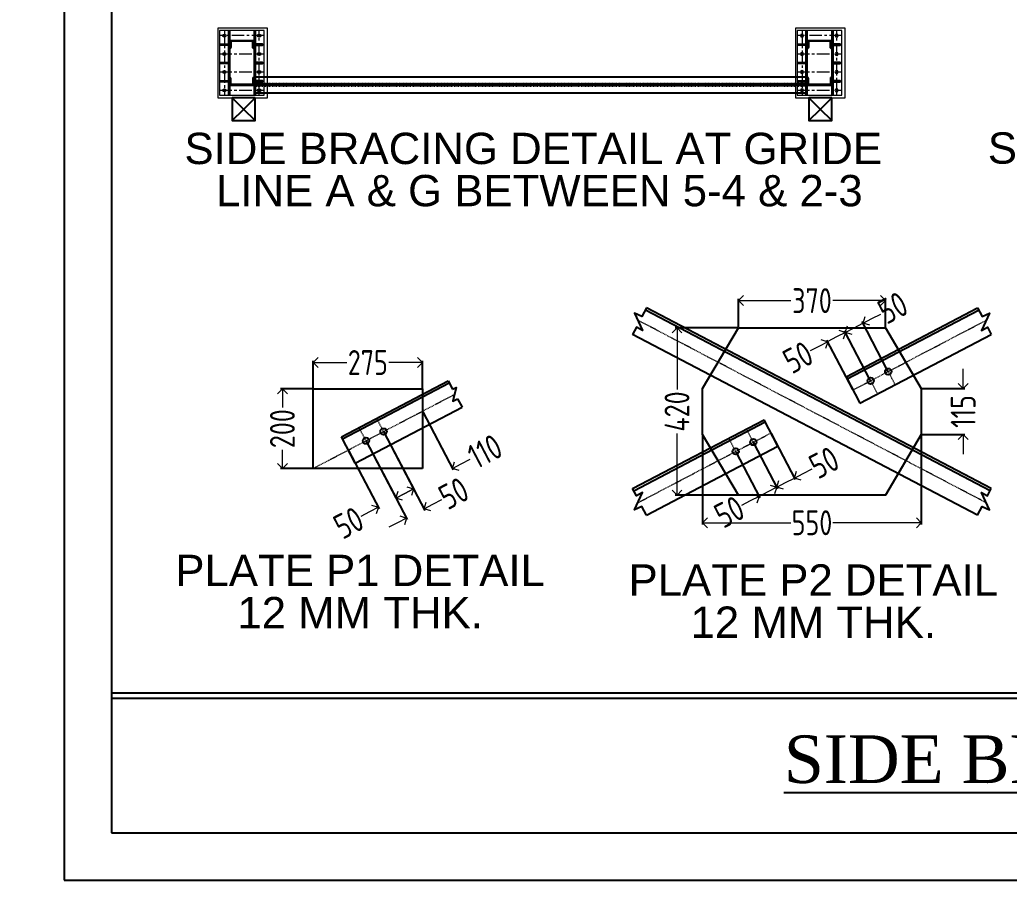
# Model space of a CAD drawing. Header units: millimetres. Extents: x 3470347 to 5996549, y -3470518 to 17149644.
# Drawn here: x 4722087 to 4732038, y 6601107 to 6609758 of the extents above; entities that cross this region are included whole.
import ezdxf
from ezdxf.enums import TextEntityAlignment as Align

# ---------------------------------------------------------------- set-up
doc = ezdxf.new("R2010")
doc.units = ezdxf.units.MM
doc.header["$MEASUREMENT"] = 0
doc.header["$PDMODE"] = 35
doc.header["$PDSIZE"] = -5
for name, pattern in [('CENTERX2', [4, 2.5, -0.5, 0.5, -0.5]), ('DASHED2', [0.375, 0.25, -0.125]), ('HIDDEN', [0.375, 0.25, -0.125])]:
    doc.linetypes.add(name, pattern=pattern)
doc.layers.get('0').update_dxf_attribs({"linetype": 'CONTINUOUS', "lineweight": 25})
doc.layers.get('DEFPOINTS').update_dxf_attribs({"linetype": 'CONTINUOUS', "lineweight": 25})
for name, color, linetype, lineweight in [('GB', 2, 'CONTINUOUS', 20), ('padestial', 5, 'CONTINUOUS', 20), ('rDIMension', 1, 'CONTINUOUS', 18), ('rPCC DASH', 9, 'HIDDEN', 15), ('rRCC 1', 3, 'CONTINUOUS', 25), ('rRCC 2', 40, 'CONTINUOUS', 15), ('SHEET', 7, 'CONTINUOUS', 15)]:
    doc.layers.add(name, color=color, linetype=linetype, lineweight=lineweight)
doc.layers.add('lintel', color=2, linetype='CONTINUOUS')
doc.styles.add('Arial', font='arial.ttf', dxfattribs={"height": 0.2})
doc.styles.add('DIM', font='geniso.shx', dxfattribs={"width": 0.85})
doc.styles.add('PDF Arial', font='arial.ttf')
doc.styles.add('TEXT3', font='geniso.shx')
doc.dimstyles.new('ST-25', dxfattribs={"dimscale": 100, "dimtxt": 2.5, "dimasz": 2, "dimexe": 0.18, "dimexo": 0.0625, "dimgap": 0.2, "dimtad": 0, "dimdec": 0, "dimlfac": 0.25, "dimzin": 0, "dimdsep": 46, "dimtxsty": 'DIM', "dimblk": 'OPEN90', "dimcen": 0.09, "dimclrd": 256, "dimclrt": 7, "dimadec": 0, "dimazin": 0, "dimtfac": 1, "dimtdec": 0, "dimtofl": 0, "dimtmove": 0, "dimatfit": 3, "dimldrblk": 'OPEN90', "dimfxl": 1, "dimtolj": 1, "dimtzin": 0, "dimlwd": -1, "dimarcsym": 0})

# ---------------------------------------------------------------- blocks, each defined once
blk = doc.blocks.new('BP1111')
at = {"transparency": 33554559}
h = blk.add_hatch(color=1, dxfattribs=at)
h.dxf.hatch_style = 1
h.paths.add_polyline_path([(4745403, 6853192.3), (4745403, 6852942.3), (4745483, 6852942.3), (4745483, 6852946.4, 0.414214), (4745473, 6852956.4), (4745420.1, 6852956.4, -0.414214), (4745410.1, 6852966.4), (4745410.1, 6853168.2, -0.414214), (4745420.1, 6853178.2), (4745473, 6853178.2, 0.414214), (4745483, 6853188.2), (4745483, 6853192.3)])
h = blk.add_hatch(color=1, dxfattribs=at)
h.dxf.hatch_style = 1
h.paths.add_polyline_path([(4745853, 6853192.3), (4745853, 6852942.3), (4745773, 6852942.3), (4745773, 6852946.4, -0.414214), (4745783, 6852956.4), (4745835.9, 6852956.4, 0.414214), (4745845.9, 6852966.4), (4745845.9, 6853168.2, 0.414214), (4745835.9, 6853178.2), (4745783, 6853178.2, -0.414214), (4745773, 6853188.2), (4745773, 6853192.3)])
at = {"color": 4}
for points in [[(4745438, 6853202.3), (4745438, 6853277.3), (4745448, 6853277.3), (4745448, 6853202.3)], [(4745623, 6853202.3), (4745623, 6853277.3), (4745633, 6853277.3), (4745633, 6853202.3)], [(4745806.3, 6853202.3), (4745806.3, 6853277.3), (4745816.3, 6853277.3), (4745816.3, 6853202.3)], [(4745438, 6852932.3), (4745438, 6852857.3), (4745448, 6852857.3), (4745448, 6852932.3)], [(4745623, 6852932.3), (4745623, 6852857.3), (4745633, 6852857.3), (4745633, 6852932.3)], [(4745806.3, 6852932.3), (4745806.3, 6852857.3), (4745816.3, 6852857.3), (4745816.3, 6852932.3)]]:
    blk.add_lwpolyline(points, close=True, dxfattribs=at)
for points in [[(4745953, 6853202.3), (4745303, 6853202.3)], [(4745953, 6853192.3), (4745303, 6853192.3)], [(4745953, 6852942.3), (4745303, 6852942.3)], [(4745953, 6852932.3), (4745303, 6852932.3)]]:
    blk.add_lwpolyline(points, dxfattribs=at)
at = {"color": 1}
for points in [[(4745483, 6853192.3), (4745483, 6853188.2, -0.414214), (4745473, 6853178.2), (4745420.1, 6853178.2, 0.414214), (4745410.1, 6853168.2), (4745410.1, 6852966.4, 0.414214), (4745420.1, 6852956.4), (4745473, 6852956.4, -0.414214), (4745483, 6852946.4), (4745483, 6852942.3), (4745403, 6852942.3), (4745403, 6853192.3)], [(4745773, 6853192.3), (4745773, 6853188.2, 0.414214), (4745783, 6853178.2), (4745835.9, 6853178.2, -0.414214), (4745845.9, 6853168.2), (4745845.9, 6852966.4, -0.414214), (4745835.9, 6852956.4), (4745783, 6852956.4, 0.414214), (4745773, 6852946.4), (4745773, 6852942.3), (4745853, 6852942.3), (4745853, 6853192.3)]]:
    blk.add_lwpolyline(points, format="xyb", close=True, dxfattribs=at)
at = {"color": 2}
for centre in [(4745353, 6853242.3), (4745538.3, 6853242.3), (4745718.1, 6853242.3), (4745903, 6853242.3), (4745353, 6852892.3), (4745538.3, 6852892.3), (4745718.1, 6852892.3), (4745903, 6852892.3)]:
    blk.add_circle(centre, 12, dxfattribs=at)
at = {"layer": 'GB', "color": 8, "linetype": 'CENTERX2', "ltscale": 50}
for p, q in [((4745353, 6852842.3), (4745353, 6853292.3)), ((4745538.3, 6852842.3), (4745538.3, 6853292.3)), ((4745718.1, 6852842.3), (4745718.1, 6853292.3)), ((4745903, 6853292.3), (4745903, 6852842.3)), ((4745303, 6853242.3), (4745953, 6853242.3)), ((4745953, 6852892.3), (4745303, 6852892.3))]:
    blk.add_line(p, q, dxfattribs=at)
at = {"layer": 'GB', "color": 5}
blk.add_lwpolyline([(4745953, 6853292.3), (4745953, 6852842.3), (4745303, 6852842.3), (4745303, 6853292.3)], close=True, dxfattribs=at)
blk = doc.blocks.new('_Open90')
at = {"color": 0, "linetype": 'ByBlock', "lineweight": -2}
for p, q in [((0, 0), (-1, 0)), ((-0.5, 0.5), (0, 0)), ((0, 0), (-0.5, -0.5))]:
    blk.add_line(p, q, dxfattribs=at)
blk = doc.blocks.new('*D1816')
at = {"layer": 'DEFPOINTS', "color": 0}
for p in [(4726137.1, 6606312.3), (4725037.1, 6606047.2), (4726137.1, 6606047.2)]:
    blk.add_point(p, dxfattribs=at)
at = {"layer": 'rDIMension', "color": 0, "lineweight": -2}
for p, q in [((4725037.1, 6606053.4), (4725037.1, 6606330.3)), ((4726137.1, 6606053.4), (4726137.1, 6606330.3))]:
    blk.add_line(p, q, dxfattribs=at)
at = {"layer": 'rDIMension'}
for p, q in [((4725137.1, 6606312.3), (4725375.9, 6606312.3)), ((4726037.1, 6606312.3), (4725798.4, 6606312.3))]:
    blk.add_line(p, q, dxfattribs=at)
at = {"layer": 'rDIMension', "xscale": 100, "yscale": 100, "zscale": 100, "rotation": 180}
blk.add_blockref('_Open90', (4725037.1, 6606312.3), dxfattribs=at)
at = {"layer": 'rDIMension', "xscale": 100, "yscale": 100, "zscale": 100}
blk.add_blockref('_Open90', (4726137.1, 6606312.3), dxfattribs=at)
at = {"layer": 'rDIMension', "color": 7, "insert": (4725587.1, 6606312.3), "char_height": 250, "attachment_point": 5, "style": 'DIM'}
blk.add_mtext('\\A1;275', dxfattribs=at)
blk = doc.blocks.new('*D1817')
at = {"layer": 'DEFPOINTS', "color": 0}
for p in [(4725037.1, 6606047.2), (4724728, 6605247.2), (4725037.1, 6605247.2)]:
    blk.add_point(p, dxfattribs=at)
at = {"layer": 'rDIMension', "color": 0, "lineweight": -2}
for p, q in [((4725030.9, 6606047.2), (4724710, 6606047.2)), ((4725030.9, 6605247.2), (4724710, 6605247.2))]:
    blk.add_line(p, q, dxfattribs=at)
at = {"layer": 'rDIMension'}
for p, q in [((4724728, 6605947.2), (4724728, 6605858.5)), ((4724728, 6605347.2), (4724728, 6605435.8))]:
    blk.add_line(p, q, dxfattribs=at)
at = {"layer": 'rDIMension', "xscale": 100, "yscale": 100, "zscale": 100}
for p, rotation in [((4724728, 6606047.2), 90), ((4724728, 6605247.2), 270)]:
    blk.add_blockref('_Open90', p, dxfattribs=dict(at, rotation=rotation))
at = {"layer": 'rDIMension', "color": 7, "insert": (4724728, 6605647.2), "char_height": 250, "attachment_point": 5, "rotation": 90, "style": 'DIM'}
blk.add_mtext('\\A1;200', dxfattribs=at)
blk = doc.blocks.new('*D1818')
at = {"layer": 'DEFPOINTS', "color": 0}
for p in [(4725568.6, 6605525.6), (4725391.4, 6605432.8), (4725692.9, 6604857.2)]:
    blk.add_point(p, dxfattribs=at)
at = {"layer": 'rDIMension', "color": 0, "lineweight": -2}
for p, q in [((4725571.5, 6605520), (4725878.4, 6604934.1)), ((4725394.3, 6605427.2), (4725701.3, 6604841.3))]:
    blk.add_line(p, q, dxfattribs=at)
at = {"layer": 'rDIMension'}
for p, q in [((4725958.7, 6604996.5), (4726047.3, 6605042.9)), ((4725604.3, 6604810.8), (4725515.8, 6604764.4))]:
    blk.add_line(p, q, dxfattribs=at)
at = {"layer": 'rDIMension', "xscale": 100, "yscale": 100, "zscale": 100}
for p, rotation in [((4725870.1, 6604950.1), 207.6475222682903), ((4725692.9, 6604857.2), 27.64752226829036)]:
    blk.add_blockref('_Open90', p, dxfattribs=dict(at, rotation=rotation))
at = {"layer": 'rDIMension', "color": 7, "insert": (4725394.4, 6604700.9), "char_height": 250, "attachment_point": 5, "rotation": 27.64752, "style": 'DIM'}
blk.add_mtext('\\A1;50', dxfattribs=at)
blk = doc.blocks.new('*D1819')
at = {"layer": 'DEFPOINTS', "color": 0}
for p in [(4725745.8, 6605618.4), (4725568.6, 6605525.6), (4726152.9, 6604841.2)]:
    blk.add_point(p, dxfattribs=at)
at = {"layer": 'rDIMension', "color": 0, "lineweight": -2}
for p, q in [((4725748.7, 6605612.8), (4726161.2, 6604825.2)), ((4725571.5, 6605520), (4725984.1, 6604732.4))]:
    blk.add_line(p, q, dxfattribs=at)
at = {"layer": 'rDIMension'}
for p, q in [((4726241.5, 6604887.6), (4726330.1, 6604934)), ((4725887.1, 6604702), (4725798.6, 6604655.6))]:
    blk.add_line(p, q, dxfattribs=at)
at = {"layer": 'rDIMension', "xscale": 100, "yscale": 100, "zscale": 100}
for p, rotation in [((4726152.9, 6604841.2), 207.6475222674575), ((4725975.7, 6604748.4), 27.64752226745754)]:
    blk.add_blockref('_Open90', p, dxfattribs=dict(at, rotation=rotation))
at = {"layer": 'rDIMension', "color": 7, "insert": (4726451.4, 6604997.5), "char_height": 250, "attachment_point": 5, "rotation": 27.64752, "style": 'DIM'}
blk.add_mtext('\\A1;50', dxfattribs=at)
blk = doc.blocks.new('*D1820')
at = {"layer": 'DEFPOINTS', "color": 0}
for p in [(4726137.1, 6605823.4), (4725745.8, 6605618.4), (4726438.6, 6605247.9)]:
    blk.add_point(p, dxfattribs=at)
at = {"layer": 'rDIMension', "color": 0, "lineweight": -2}
for p, q in [((4726140, 6605817.9), (4726446.9, 6605231.9)), ((4725748.7, 6605612.8), (4726055.6, 6605026.9))]:
    blk.add_line(p, q, dxfattribs=at)
at = {"layer": 'rDIMension'}
for p, q in [((4726527.2, 6605294.3), (4726615.8, 6605340.7)), ((4725958.7, 6604996.5), (4725870.1, 6604950.1))]:
    blk.add_line(p, q, dxfattribs=at)
at = {"layer": 'rDIMension', "xscale": 100, "yscale": 100, "zscale": 100}
for p, rotation in [((4726438.6, 6605247.9), 207.6475222676075), ((4726047.3, 6605042.9), 27.64752226760752)]:
    blk.add_blockref('_Open90', p, dxfattribs=dict(at, rotation=rotation))
at = {"layer": 'rDIMension', "color": 7, "insert": (4726765.3, 6605419), "char_height": 250, "attachment_point": 5, "rotation": 27.64752, "style": 'DIM'}
blk.add_mtext('\\A1;110', dxfattribs=at)
blk = doc.blocks.new('*D1821')
at = {"layer": 'DEFPOINTS', "color": 0}
for p in [(4730794.5, 6606934.6), (4729314.5, 6606660), (4730794.5, 6606660)]:
    blk.add_point(p, dxfattribs=at)
at = {"layer": 'rDIMension', "color": 0, "lineweight": -2}
for p, q in [((4729314.5, 6606666.3), (4729314.5, 6606952.6)), ((4730794.5, 6606666.3), (4730794.5, 6606952.6))]:
    blk.add_line(p, q, dxfattribs=at)
at = {"layer": 'rDIMension'}
for p, q in [((4729414.5, 6606934.6), (4729843.1, 6606934.6)), ((4730694.5, 6606934.6), (4730265.8, 6606934.6))]:
    blk.add_line(p, q, dxfattribs=at)
at = {"layer": 'rDIMension', "xscale": 100, "yscale": 100, "zscale": 100, "rotation": 180}
blk.add_blockref('_Open90', (4729314.5, 6606934.6), dxfattribs=at)
at = {"layer": 'rDIMension', "xscale": 100, "yscale": 100, "zscale": 100}
blk.add_blockref('_Open90', (4730794.5, 6606934.6), dxfattribs=at)
at = {"layer": 'rDIMension', "color": 7, "insert": (4730054.5, 6606934.6), "char_height": 250, "attachment_point": 5, "style": 'DIM'}
blk.add_mtext('\\A1;370', dxfattribs=at)
blk = doc.blocks.new('*D1822')
at = {"layer": 'DEFPOINTS', "color": 0}
for p in [(4728954.5, 6605590), (4731154.5, 6605590), (4731154.5, 6604701)]:
    blk.add_point(p, dxfattribs=at)
at = {"layer": 'rDIMension', "color": 0, "lineweight": -2}
for p, q in [((4728954.5, 6605583.8), (4728954.5, 6604683)), ((4731154.5, 6605583.8), (4731154.5, 6604683))]:
    blk.add_line(p, q, dxfattribs=at)
at = {"layer": 'rDIMension'}
for p, q in [((4729054.5, 6604701), (4729843.1, 6604701)), ((4731054.5, 6604701), (4730265.8, 6604701))]:
    blk.add_line(p, q, dxfattribs=at)
at = {"layer": 'rDIMension', "xscale": 100, "yscale": 100, "zscale": 100, "rotation": 180}
blk.add_blockref('_Open90', (4728954.5, 6604701), dxfattribs=at)
at = {"layer": 'rDIMension', "xscale": 100, "yscale": 100, "zscale": 100}
blk.add_blockref('_Open90', (4731154.5, 6604701), dxfattribs=at)
at = {"layer": 'rDIMension', "color": 7, "insert": (4730054.5, 6604701), "char_height": 250, "attachment_point": 5, "style": 'DIM'}
blk.add_mtext('\\A1;550', dxfattribs=at)
blk = doc.blocks.new('*D1823')
at = {"layer": 'DEFPOINTS', "color": 0}
for p in [(4731154.5, 6606050), (4731154.5, 6605590), (4731575.2, 6605590)]:
    blk.add_point(p, dxfattribs=at)
at = {"layer": 'rDIMension'}
for p, q in [((4731575.2, 6606150), (4731575.2, 6606250)), ((4731575.2, 6605490), (4731575.2, 6605390))]:
    blk.add_line(p, q, dxfattribs=at)
at = {"layer": 'rDIMension', "color": 0, "lineweight": -2}
for p, q in [((4731160.7, 6606050), (4731593.2, 6606050)), ((4731160.7, 6605590), (4731593.2, 6605590))]:
    blk.add_line(p, q, dxfattribs=at)
at = {"layer": 'rDIMension', "xscale": 100, "yscale": 100, "zscale": 100}
for p, rotation in [((4731575.2, 6606050), 270), ((4731575.2, 6605590), 90)]:
    blk.add_blockref('_Open90', p, dxfattribs=dict(at, rotation=rotation))
at = {"layer": 'rDIMension', "color": 7, "insert": (4731575.2, 6605820), "char_height": 250, "attachment_point": 5, "rotation": 90, "style": 'DIM'}
blk.add_mtext('\\A1;115', dxfattribs=at)
blk = doc.blocks.new('*D1824')
at = {"layer": 'DEFPOINTS', "color": 0}
for p in [(4729314.5, 6606660), (4728697.1, 6604980), (4729314.5, 6604980)]:
    blk.add_point(p, dxfattribs=at)
at = {"layer": 'rDIMension', "color": 0, "lineweight": -2}
for p, q in [((4729308.2, 6606660), (4728679.1, 6606660)), ((4729308.2, 6604980), (4728679.1, 6604980))]:
    blk.add_line(p, q, dxfattribs=at)
at = {"layer": 'rDIMension'}
for p, q in [((4728697.1, 6606560), (4728697.1, 6606042)), ((4728697.1, 6605080), (4728697.1, 6605598))]:
    blk.add_line(p, q, dxfattribs=at)
at = {"layer": 'rDIMension', "xscale": 100, "yscale": 100, "zscale": 100}
for p, rotation in [((4728697.1, 6606660), 90), ((4728697.1, 6604980), 270)]:
    blk.add_blockref('_Open90', p, dxfattribs=dict(at, rotation=rotation))
at = {"layer": 'rDIMension', "color": 7, "insert": (4728697.1, 6605820), "char_height": 250, "attachment_point": 5, "rotation": 90, "style": 'DIM'}
blk.add_mtext('\\A1;420', dxfattribs=at)
blk = doc.blocks.new('*D2621')
at = {"layer": 'DEFPOINTS', "color": 0}
for p in [(4729642.1, 6605604), (4729464.6, 6605511.7), (4729700, 6605058.9)]:
    blk.add_point(p, dxfattribs=at)
at = {"layer": 'rDIMension', "color": 0, "lineweight": -2}
for p, q in [((4729644.9, 6605598.4), (4729885.7, 6605135.2)), ((4729467.5, 6605506.2), (4729708.3, 6605043))]:
    blk.add_line(p, q, dxfattribs=at)
at = {"layer": 'rDIMension'}
for p, q in [((4729966.1, 6605197.3), (4730054.9, 6605243.4)), ((4729611.2, 6605012.8), (4729522.5, 6604966.7))]:
    blk.add_line(p, q, dxfattribs=at)
at = {"layer": 'rDIMension', "xscale": 100, "yscale": 100, "zscale": 100}
for p, rotation in [((4729877.4, 6605151.2), 207.4652894463794), ((4729700, 6605058.9), 27.46528944637945)]:
    blk.add_blockref('_Open90', p, dxfattribs=dict(at, rotation=rotation))
at = {"layer": 'rDIMension', "color": 7, "insert": (4730176.4, 6605306.6), "char_height": 250, "attachment_point": 5, "rotation": 27.46529, "style": 'DIM'}
blk.add_mtext('\\A1;50', dxfattribs=at)
blk = doc.blocks.new('*D2622')
at = {"layer": 'DEFPOINTS', "color": 0}
for p in [(4729464.9, 6605511.2), (4729287.4, 6605418.9), (4729522.5, 6604966.7)]:
    blk.add_point(p, dxfattribs=at)
at = {"layer": 'rDIMension', "color": 0, "lineweight": -2}
for p, q in [((4729467.8, 6605505.6), (4729708.3, 6605043)), ((4729290.3, 6605413.4), (4729530.8, 6604950.7))]:
    blk.add_line(p, q, dxfattribs=at)
at = {"layer": 'rDIMension'}
for p, q in [((4729788.7, 6605105), (4729877.4, 6605151.2)), ((4729433.8, 6604920.6), (4729345, 6604874.4))]:
    blk.add_line(p, q, dxfattribs=at)
at = {"layer": 'rDIMension', "xscale": 100, "yscale": 100, "zscale": 100}
for p, rotation in [((4729700, 6605058.9), 207.4652894466162), ((4729522.5, 6604966.7), 27.46528944661618)]:
    blk.add_blockref('_Open90', p, dxfattribs=dict(at, rotation=rotation))
at = {"layer": 'rDIMension', "color": 7, "insert": (4729223.5, 6604811.3), "char_height": 250, "attachment_point": 5, "rotation": 27.46529, "style": 'DIM'}
blk.add_mtext('\\A1;50', dxfattribs=at)
blk = doc.blocks.new('*D2623')
at = {"layer": 'DEFPOINTS', "color": 0}
for p in [(4730390, 6606613.9), (4730644.1, 6606128.9), (4730466.9, 6606036.1)]:
    blk.add_point(p, dxfattribs=at)
at = {"layer": 'rDIMension'}
for p, q in [((4730478.6, 6606660.3), (4730567.2, 6606706.7)), ((4730124.2, 6606474.7), (4730035.7, 6606428.3))]:
    blk.add_line(p, q, dxfattribs=at)
at = {"layer": 'rDIMension', "color": 0, "lineweight": -2}
for p, q in [((4730641.2, 6606134.4), (4730381.6, 6606629.9)), ((4730464, 6606041.6), (4730204.5, 6606537))]:
    blk.add_line(p, q, dxfattribs=at)
at = {"layer": 'rDIMension', "xscale": 100, "yscale": 100, "zscale": 100}
for p, rotation in [((4730390, 6606613.9), 207.6475222681666), ((4730212.8, 6606521.1), 27.64752226816656)]:
    blk.add_blockref('_Open90', p, dxfattribs=dict(at, rotation=rotation))
at = {"layer": 'rDIMension', "color": 7, "insert": (4729914.3, 6606364.7), "char_height": 250, "attachment_point": 5, "rotation": 27.64752, "style": 'DIM'}
blk.add_mtext('\\A1;50', dxfattribs=at)
blk = doc.blocks.new('*D2624')
at = {"layer": 'DEFPOINTS', "color": 0}
for p in [(4730568.6, 6606707.7), (4730821.5, 6606221.1), (4730644.1, 6606128.9)]:
    blk.add_point(p, dxfattribs=at)
at = {"layer": 'rDIMension'}
for p, q in [((4730657.4, 6606753.8), (4730746.1, 6606799.9)), ((4730302.4, 6606569.3), (4730213.7, 6606523.2))]:
    blk.add_line(p, q, dxfattribs=at)
at = {"layer": 'rDIMension', "color": 0, "lineweight": -2}
for p, q in [((4730818.7, 6606226.7), (4730560.3, 6606723.6)), ((4730641.2, 6606134.4), (4730382.9, 6606631.4))]:
    blk.add_line(p, q, dxfattribs=at)
at = {"layer": 'rDIMension', "xscale": 100, "yscale": 100, "zscale": 100}
for p, rotation in [((4730568.6, 6606707.7), 207.4652894478186), ((4730391.2, 6606615.4), 27.46528944781859)]:
    blk.add_blockref('_Open90', p, dxfattribs=dict(at, rotation=rotation))
at = {"layer": 'rDIMension', "color": 7, "insert": (4730867.6, 6606863.1), "char_height": 250, "attachment_point": 5, "rotation": 27.46529, "style": 'DIM'}
blk.add_mtext('\\A1;50', dxfattribs=at)

msp = doc.modelspace()

# ---------------------------------------------------------------- hatches: boundary and pattern name
at = {"transparency": 33554559}
h = msp.add_hatch(color=1, dxfattribs=at)
h.dxf.hatch_style = 1
h.paths.add_polyline_path([(4724444.25, 6609549.36), (4724194.25, 6609549.36), (4724194.25, 6609469.36), (4724198.35, 6609469.36, 0.4142136), (4724208.35, 6609479.36), (4724208.35, 6609532.26, -0.4142136), (4724218.35, 6609542.26), (4724420.15, 6609542.26, -0.4142136), (4724430.15, 6609532.26), (4724430.15, 6609479.36, 0.4142136), (4724440.15, 6609469.36), (4724444.25, 6609469.36)])
h = msp.add_hatch(color=1, dxfattribs=at)
h.dxf.hatch_style = 1
h.paths.add_polyline_path([(4724444.25, 6609099.36), (4724194.25, 6609099.36), (4724194.25, 6609179.36), (4724198.35, 6609179.36, -0.4142136), (4724208.35, 6609169.36), (4724208.35, 6609116.46, 0.4142136), (4724218.35, 6609106.46), (4724420.15, 6609106.46, 0.4142136), (4724430.15, 6609116.46), (4724430.15, 6609169.36, -0.4142136), (4724440.15, 6609179.36), (4724444.25, 6609179.36)])
at = {"layer": 'padestial', "linetype": 'ByBlock', "true_color": 0xfeeab9}
h = msp.add_hatch(color=254, dxfattribs=at)
h.dxf.hatch_style = 1
h.paths.add_polyline_path([(4724731.25, 6609111.36), (4724444.25, 6609111.36), (4724444.25, 6609099.36), (4724731.25, 6609099.36)])
h = msp.add_hatch(color=254, dxfattribs=at)
h.dxf.hatch_style = 1
h.paths.add_polyline_path([(4727499.25, 6609099.36), (4727499.25, 6609111.36), (4726949.25, 6609111.36), (4726949.25, 6609099.36)])
h = msp.add_hatch(color=254, dxfattribs=at)
h.dxf.hatch_style = 1
h.paths.add_polyline_path([(4729717.25, 6609111.36), (4730004.25, 6609111.36), (4730004.25, 6609099.36), (4729717.25, 6609099.36)])

# ---------------------------------------------------------------- linework, layer by layer
at = {"color": 5, "linetype": 'DASHED2', "ltscale": 0.25}
for p, q in [((4724444.25, 6609117.36, 0), (4730004.25, 6609117.36, 0)), ((4724444.25, 6609093.36, 0), (4730004.25, 6609093.36, 0))]:
    msp.add_line(p, q, dxfattribs=at)
at = {"lineweight": 25}
for p, q in [((4723007.98, 6602990.43), (4744367.37, 6602990.43)), ((4723007.98, 6602937.77), (4744367.37, 6602937.77))]:
    msp.add_line(p, q, dxfattribs=at)
at = {"color": 4, "elevation": 0}
for points in [[(4724184.25, 6609649.36), (4724184.25, 6608999.36)], [(4724194.25, 6609649.36), (4724194.25, 6608999.36)], [(4724444.25, 6609649.36), (4724444.25, 6608999.36)], [(4724454.25, 6609649.36), (4724454.25, 6608999.36)]]:
    msp.add_lwpolyline(points, dxfattribs=at)
at = {"color": 1, "elevation": 0}
for points in [[(4724444.25, 6609469.36), (4724440.15, 6609469.36, -0.4142136), (4724430.15, 6609479.36), (4724430.15, 6609532.26, 0.4142136), (4724420.15, 6609542.26), (4724218.35, 6609542.26, 0.4142136), (4724208.35, 6609532.26), (4724208.35, 6609479.36, -0.4142136), (4724198.35, 6609469.36), (4724194.25, 6609469.36), (4724194.25, 6609549.36), (4724444.25, 6609549.36)], [(4724444.25, 6609179.36), (4724440.15, 6609179.36, 0.4142136), (4724430.15, 6609169.36), (4724430.15, 6609116.46, -0.4142136), (4724420.15, 6609106.46), (4724218.35, 6609106.46, -0.4142136), (4724208.35, 6609116.46), (4724208.35, 6609169.36, 0.4142136), (4724198.35, 6609179.36), (4724194.25, 6609179.36), (4724194.25, 6609099.36), (4724444.25, 6609099.36)]]:
    msp.add_lwpolyline(points, format="xyb", close=True, dxfattribs=at)
at = {"color": 4, "elevation": 0}
for points in [[(4724184.25, 6609502.69), (4724109.25, 6609502.69), (4724109.25, 6609512.69), (4724184.25, 6609512.69)], [(4724454.25, 6609502.69), (4724529.25, 6609502.69), (4724529.25, 6609512.69), (4724454.25, 6609512.69)], [(4724184.25, 6609319.36), (4724109.25, 6609319.36), (4724109.25, 6609329.36), (4724184.25, 6609329.36)], [(4724454.25, 6609319.36), (4724529.25, 6609319.36), (4724529.25, 6609329.36), (4724454.25, 6609329.36)], [(4724184.25, 6609134.36), (4724109.25, 6609134.36), (4724109.25, 6609144.36), (4724184.25, 6609144.36)], [(4724454.25, 6609134.36), (4724529.25, 6609134.36), (4724529.25, 6609144.36), (4724454.25, 6609144.36)]]:
    msp.add_lwpolyline(points, close=True, dxfattribs=at)
at = {"elevation": 0}
for points in [[(4728389.88, 6606861.33), (4728344.03, 6606773.79), (4728267.93, 6606809.14), (4728349.22, 6606635.91), (4728288.47, 6606667.74), (4728250.67, 6606595.59)], [(4731719.08, 6606861.33), (4731764.94, 6606773.79), (4731841.03, 6606809.14), (4731759.74, 6606635.91), (4731820.49, 6606667.74), (4731858.29, 6606595.59)], [(4728389.88, 6604778.68), (4728344.03, 6604866.22), (4728267.93, 6604830.88), (4728349.22, 6605004.1), (4728288.47, 6604972.28), (4728250.67, 6605044.43)], [(4731719.08, 6604778.68), (4731764.94, 6604866.22), (4731841.03, 6604830.88), (4731759.74, 6605004.1), (4731820.49, 6604972.28), (4731858.29, 6605044.43)]]:
    msp.add_lwpolyline(points, dxfattribs=at)
at = {"color": 2}
for centre in [(4724144.25, 6609599.36, 0), (4724494.25, 6609599.36, 0), (4724144.25, 6609414.52, 0), (4724494.25, 6609414.52, 0), (4724144.25, 6609234.69, 0), (4724494.25, 6609234.69, 0), (4724144.25, 6609049.36, 0), (4724494.25, 6609049.36, 0)]:
    msp.add_circle(centre, 12, dxfattribs=at)
at = {"layer": 'GB', "color": 8, "linetype": 'CENTERX2', "ltscale": 50}
for p, q in [((4724144.25, 6609649.36, 0), (4724144.25, 6608999.36, 0)), ((4724494.25, 6608999.36, 0), (4724494.25, 6609649.36, 0)), ((4724544.25, 6609599.36, 0), (4724094.25, 6609599.36, 0)), ((4724094.25, 6609414.52, 0), (4724544.25, 6609414.52, 0)), ((4724094.25, 6609234.69, 0), (4724544.25, 6609234.69, 0)), ((4724094.25, 6609049.36, 0), (4724544.25, 6609049.36, 0))]:
    msp.add_line(p, q, dxfattribs=at)
at = {"layer": 'GB', "color": 4, "elevation": 0}
for points in [[(4724579.25, 6609674.36), (4724079.25, 6609674.36), (4724079.25, 6608974.36), (4724579.25, 6608974.36)], [(4730389.25, 6609674.36), (4729889.25, 6609674.36), (4729889.25, 6608974.36), (4730389.25, 6608974.36)]]:
    msp.add_lwpolyline(points, close=True, dxfattribs=at)
at = {"layer": 'GB', "color": 5, "elevation": 0}
msp.add_lwpolyline([(4724544.25, 6609649.36), (4724094.25, 6609649.36), (4724094.25, 6608999.36), (4724544.25, 6608999.36)], close=True, dxfattribs=at)
at = {"layer": 'lintel', "color": 5, "linetype": 'ByBlock', "elevation": 0}
for points in [[(4724444.25, 6609111.36), (4724444.25, 6609186.36), (4730004.25, 6609186.36), (4730004.25, 6609111.36)], [(4730004.25, 6609099.36), (4724444.25, 6609099.36), (4724444.25, 6609024.36), (4730004.25, 6609024.36)]]:
    msp.add_lwpolyline(points, close=True, dxfattribs=at)
for points in [[(4731847.15, 6605023.17), (4728378.75, 6606840.07)], [(4731858.29, 6605044.43), (4728389.88, 6606861.33)], [(4730397.31, 6606168.93), (4731719.08, 6606861.33)], [(4730408.44, 6606147.67), (4731730.22, 6606840.07)], [(4731719.08, 6604778.68), (4728250.67, 6606595.59)], [(4730536.52, 6605903.18), (4731858.29, 6606595.59)], [(4730397.31, 6606168.93), (4730536.52, 6605903.18)], [(4725321.83, 6605565.65), (4726395.67, 6606128.17)], [(4725332.97, 6605544.39), (4726406.81, 6606106.91)], [(4725461.04, 6605299.9), (4726534.88, 6605862.42)], [(4728250.67, 6605044.43), (4729572.45, 6605736.83)], [(4728261.81, 6605023.17), (4729583.58, 6605715.57)], [(4729711.66, 6605471.09), (4729572.45, 6605736.83)], [(4725461.04, 6605299.9), (4725321.83, 6605565.65)], [(4728389.88, 6604778.68), (4729711.66, 6605471.09)]]:
    msp.add_lwpolyline(points, dxfattribs=at)
at = {"layer": 'lintel', "color": 220, "linetype": 'ByBlock', "elevation": 0}
for points in [[(4729314.48, 6606660.01), (4730794.48, 6606660.01), (4731154.48, 6606050.01), (4731154.48, 6605590.01), (4730794.48, 6604980.01), (4729314.48, 6604980.01), (4728954.48, 6605590.01), (4728954.48, 6606050.01)], [(4726137.11, 6605247.16), (4725037.11, 6605247.16), (4725037.11, 6606047.16), (4726137.11, 6606047.16)]]:
    msp.add_lwpolyline(points, close=True, dxfattribs=at)
at = {"layer": 'lintel', "color": 7, "linetype": 'ByBlock', "elevation": 0}
for points in [[(4726395.67, 6606128.17), (4726438.78, 6606045.86)], [(4726438.78, 6606045.86), (4726477.18, 6606061.05), (4726443.63, 6605924.06), (4726489.89, 6605948.29)], [(4726489.89, 6605948.29), (4726534.88, 6605862.42)]]:
    msp.add_lwpolyline(points, dxfattribs=at)
at = {"layer": 'padestial', "color": 254, "linetype": 'ByBlock', "true_color": 0xfeeab9, "elevation": 0}
for points in [[(4724444.25, 6609099.36), (4724731.25, 6609099.36), (4724731.25, 6609111.36), (4724444.25, 6609111.36)], [(4726949.25, 6609099.36), (4727499.25, 6609099.36), (4727499.25, 6609111.36), (4726949.25, 6609111.36)], [(4730004.25, 6609099.36), (4729717.25, 6609099.36), (4729717.25, 6609111.36), (4730004.25, 6609111.36)]]:
    msp.add_lwpolyline(points, close=True, dxfattribs=at)
at = {"layer": 'rPCC DASH', "linetype": 'DASHED2', "ltscale": 40, "elevation": 0}
for points in [[(4731807.89, 6604901.5), (4728301.07, 6606738.52)], [(4730466.91, 6606036.06), (4731807.89, 6606738.52)], [(4725037.11, 6605247.16), (4726465.27, 6605995.3)], [(4728301.07, 6604901.5), (4729642.05, 6605603.96)]]:
    msp.add_lwpolyline(points, dxfattribs=at)
at = {"layer": 'rPCC DASH', "color": 8, "linetype": 'DASHED2', "ltscale": 30, "elevation": 0}
for points in [[(4730751.63, 6606354.54), (4730890.84, 6606088.8)], [(4730574.47, 6606261.74), (4730713.68, 6605995.99)], [(4725815.37, 6605485.51), (4725676.16, 6605751.26)], [(4725638.2, 6605392.71), (4725499, 6605658.45)], [(4729357.33, 6605285.47), (4729218.12, 6605551.22)], [(4729534.49, 6605378.28), (4729395.28, 6605644.03)]]:
    msp.add_lwpolyline(points, dxfattribs=at)
at = {"layer": 'rRCC 1', "color": 40, "true_color": 0xf8d731}
for centre in [(4730821.53, 6606221.11, 0), (4730644.37, 6606128.3, 0), (4725745.76, 6605618.38, 0), (4725568.6, 6605525.58, 0), (4729287.43, 6605418.91, 0), (4729464.59, 6605511.72, 0)]:
    msp.add_circle(centre, 32, dxfattribs=at)

# ---------------------------------------------------------------- block references
at = {"xscale": -1, "rotation": 270}
msp.add_blockref('BP1111', (-2122938.06, 1863696.4, 0), dxfattribs=at)

# ---------------------------------------------------------------- texts
at = {"lineweight": 25, "attachment_point": 1, "style": 'TEXT3', "bg_fill": 2}
for insert, char_height, width in [((4696360.85, 6608838.74, 0), 137.7392, 37638.8956), ((4717277.27, 6608469.14, 0), 131.1802, 35846.5673)]:
    msp.add_mtext('{\\ftimes new roman|b0|i0|c0|p0;\\L-}', dxfattribs=dict(at, insert=insert, char_height=char_height, width=width))
at = {"color": 7, "lineweight": 25, "insert": (4733687.67, 6602320.66), "char_height": 478.6015, "width": 19703.8713, "attachment_point": 5, "style": 'Arial'}
msp.add_mtext('{\\ftimes new roman|b0|i0|c0|p0;\\LSIDE BRACING DETAIL}', dxfattribs=at)
at = {"layer": 'rRCC 2', "style": 'PDF Arial'}
for s, p in [('LINE A & G BETWEEN 5-4 & 2-3', (4727312.16, 6608040.76, 0)), ('PLATE P1 DETAIL', (4725509.65, 6604221.88, 0)), ('PLATE P2 DETAIL', (4730067.72, 6604125.78, 0)), ('12 MM THK.', (4725509.65, 6603797.55, 0)), ('12 MM THK.', (4730067.72, 6603701.45, 0))]:
    msp.add_text(s, height=315, dxfattribs=at).set_placement(p, align=Align.MIDDLE_CENTER)

# ---------------------------------------------------------------- dimensions: what is measured, and where the dimension line sits
at = {"layer": 'rDIMension'}
for base, p1, p2, override, picture, middle in [((4730794.48, 6606934.55, 0), (4729314.48, 6606660.01, 0), (4730794.48, 6606660.01, 0), {"dimasz": 1, "dimblk": 'Open90'}, '*D1821', (4730054.48, 6606934.55, 0)), ((4726137.11, 6606312.27, 0), (4725037.11, 6606047.16, 0), (4726137.11, 6606047.16, 0), {"dimasz": 1}, '*D1816', (4725587.11, 6606312.27, 0)), ((4731154.48, 6604701.03, 0), (4728954.48, 6605590.01, 0), (4731154.48, 6605590.01, 0), {"dimasz": 1, "dimblk": 'Open90'}, '*D1822', (4730054.48, 6604701.03, 0))]:
    dim = msp.add_linear_dim(base=base, p1=p1, p2=p2, dimstyle='ST-25', override=override, dxfattribs=at)
    dim.commit()
    dim.dimension.update_dxf_attribs({"geometry": picture, "text_midpoint": middle})
for p1, p2, distance, picture, middle in [((4730644.08, 6606128.86), (4730821.53, 6606221.11, 0), 548.36, '*D2624', (4730867.6, 6606863.07)), ((4725568.6, 6605525.58, 0), (4725745.76, 6605618.38, 0), -877.38, '*D1819', (4726451.38, 6604997.55, 0)), ((4725568.6, 6605525.58, 0), (4725391.44, 6605432.77, 0), 649.71, '*D1818', (4725394.44, 6604700.89, 0)), ((4729464.89, 6605511.15, 0), (4729287.43, 6605418.91, 0), 509.67, '*D2622', (4729223.52, 6604811.27))]:
    dim = msp.add_aligned_dim(p1=p1, p2=p2, distance=distance, dimstyle='ST-25', override={"dimasz": 1, "dimblk": 'Open90'}, dxfattribs=at)
    dim.commit()
    dim.dimension.update_dxf_attribs({"geometry": picture, "text_midpoint": middle})
for base, p1, p2, override, picture, middle in [((4728697.15, 6604980.01, 0), (4729314.48, 6606660.01, 0), (4729314.48, 6604980.01, 0), {"dimasz": 1, "dimblk": 'Open90'}, '*D1824', (4728697.15, 6605820.01, 0)), ((4731575.24, 6605590.01, 0), (4731154.48, 6606050.01, 0), (4731154.48, 6605590.01, 0), {"dimasz": 1, "dimblk": 'Open90'}, '*D1823', (4731575.24, 6605820.01, 0)), ((4724727.96, 6605247.16, 0), (4725037.11, 6606047.16, 0), (4725037.11, 6605247.16, 0), {"dimasz": 1}, '*D1817', (4724727.96, 6605647.16, 0))]:
    dim = msp.add_linear_dim(base=base, p1=p1, p2=p2, angle=90, dimstyle='ST-25', override=override, dxfattribs=at)
    dim.commit()
    dim.dimension.update_dxf_attribs({"geometry": picture, "text_midpoint": middle})
for base, p1, p2, angle, picture, middle in [((4730389.99, 6606613.91), (4730466.91, 6606036.06, 0), (4730644.08, 6606128.86, 0), 27.647522, '*D2623', (4729914.34, 6606364.75)), ((4726438.59, 6605247.86, 0), (4725745.76, 6605618.38, 0), (4726137.11, 6605823.39, 0), 27.647522, '*D1820', (4726765.31, 6605419.01, 0)), ((4729699.95, 6605058.93), (4729642.05, 6605603.96, 0), (4729464.59, 6605511.72, 0), 207.465289, '*D2621', (4730176.39, 6605306.58))]:
    dim = msp.add_linear_dim(base=base, p1=p1, p2=p2, angle=angle, dimstyle='ST-25', override={"dimasz": 1, "dimblk": 'Open90'}, dxfattribs=at)
    dim.commit()
    dim.dimension.update_dxf_attribs({"geometry": picture, "text_midpoint": middle, "dimtype": 161})

# ---------------------------------------------------------------- next in the draw order: linework, layer by layer
at = {"color": 192, "lineweight": 25}
msp.add_lwpolyline([(4722531.91, 6601107.19), (4747525.42, 6601107.19), (4747525.42, 6618779.39), (4722531.91, 6618779.39)], close=True, dxfattribs=at)
at = {"color": 6, "elevation": 0}
for points in [[(4724454.25, 6608974.36), (4724224.25, 6608974.36), (4724224.25, 6608744.36), (4724454.25, 6608744.36)], [(4730254.25, 6608974.36), (4730024.25, 6608974.36), (4730024.25, 6608744.36), (4730254.25, 6608744.36)]]:
    msp.add_lwpolyline(points, close=True, dxfattribs=at)
for points in [[(4724454.25, 6608744.36), (4724224.25, 6608974.36)], [(4724224.25, 6608744.36), (4724454.25, 6608974.36)], [(4730254.25, 6608744.36), (4730024.25, 6608974.36)], [(4730024.25, 6608744.36), (4730254.25, 6608974.36)]]:
    msp.add_lwpolyline(points, dxfattribs=at)
at = {"layer": 'SHEET', "color": 220, "lineweight": 25}
msp.add_lwpolyline([(4723007.98, 6601582.36), (4747049.35, 6601582.36), (4747049.35, 6618304.21), (4723007.98, 6618304.21)], close=True, dxfattribs=at)

# ---------------------------------------------------------------- next in the draw order: texts
at = {"layer": 'rRCC 2', "style": 'PDF Arial'}
for p in [(4735392.98, 6608469.14, 0), (4727312.16, 6608465.14, 0)]:
    msp.add_text('SIDE BRACING DETAIL AT GRIDE ', height=315, dxfattribs=at).set_placement(p, align=Align.MIDDLE_CENTER)

doc.saveas('drawing.dxf')
